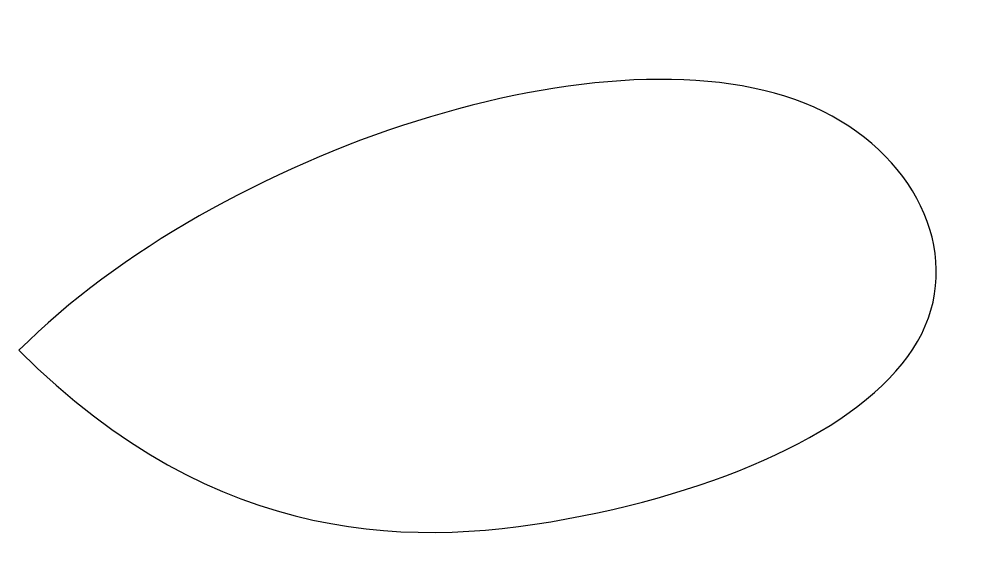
# Model space of a CAD drawing. Header units: inches. Extents: x 0 to 47.5, y -10 to 16.7.
import ezdxf

# ---------------------------------------------------------------- set-up
doc = ezdxf.new("R2010")
doc.units = ezdxf.units.IN
doc.header["$MEASUREMENT"] = 0
doc.layers.get('0').update_dxf_attribs({"lineweight": 25, "true_color": 0xffffff})

msp = doc.modelspace()

# ---------------------------------------------------------------- linework, layer by layer
at = {"linetype": 'Continuous'}
msp.add_open_spline([(0, 0), (10, 10), (40, 20), (50, 0), (30, -10), (10, -10), (0, 0)], degree=3, knots=[0, 0, 0, 0, 2, 3, 4, 5, 5, 5, 5], dxfattribs=at)

doc.saveas('drawing.dxf')
